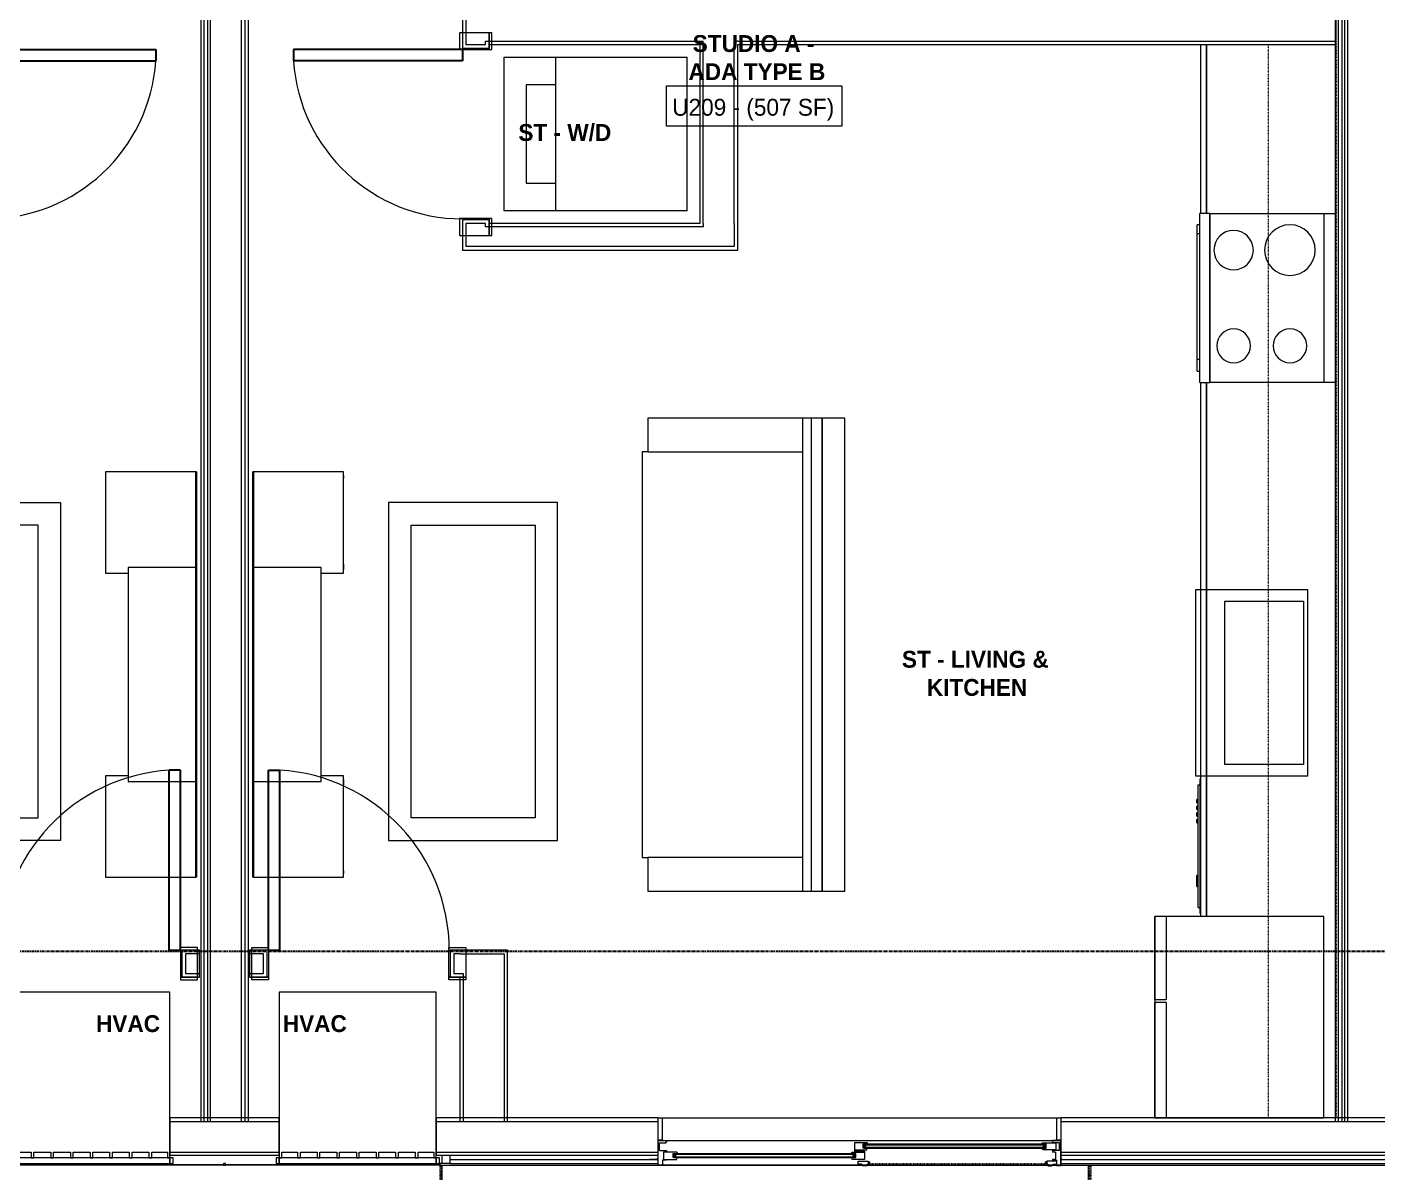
# Model space of a CAD drawing. Header units: inches. Extents: x -4093 to -1777, y 9773 to 12264.
# Drawn here: x -2749.8 to -2509.9, y 11246.5 to 11450 of the extents above; entities that cross this region are included whole.
import ezdxf

# ---------------------------------------------------------------- set-up
doc = ezdxf.new("R2010")
doc.units = ezdxf.units.IN
doc.header["$MEASUREMENT"] = 0
for name, pattern in [('Center 1_4_', [0.53125, 0.25, -0.09375, 0.09375, -0.09375]), ('Dash', [0.25, 0.125, -0.125]), ('Grid Line 1_2_', [0.875, 0.5, -0.125, 0.125, -0.125]), ('Hidden 1_8_', [0.1875, 0.125, -0.0625])]:
    doc.linetypes.add(name, pattern=pattern)
for name, color, linetype, lineweight in [('0-1', 7, 'Continuous', 5), ('0-2', 7, 'Continuous', 9), ('A-AREA-IDEN', 2, 'Continuous', 9), ('A-DETL-CNTR', 5, 'Center 1_4_', 9), ('A-DETL-GENF', 92, 'Continuous', 18), ('A-DETL-GENF-2', 92, 'Continuous', 9), ('A-DETL-GENF-HDLN', 1, 'Dash', 9), ('A-DETL-HDLN', 90, 'Hidden 1_8_', 9), ('A-DOOR', 31, 'Continuous', 18), ('A-DOOR-1', 7, 'Continuous', 9), ('A-DOOR-2', 10, 'Continuous', 30), ('A-DOOR-4', 31, 'Continuous', 9), ('A-DOOR-FRAM-2', 31, 'Continuous', 9), ('A-FLOR-1', 7, 'Continuous', 9), ('A-FLOR-2', 192, 'Continuous', 9), ('A-GENM', 5, 'Continuous', 9), ('A-GLAZ-1', 151, 'Continuous', 9), ('A-WALL', 113, 'Continuous', 18), ('A-WALL-1', 7, 'Continuous', 9), ('A-WALL-2', 250, 'Continuous', 18), ('A-WALL-3', 113, 'Continuous', 9), ('I-FURN', 30, 'Continuous', 9), ('I-FURN-1', 7, 'Continuous', 9), ('I-WALL-1', 7, 'Continuous', 9), ('P-SANR-FIXT-1', 7, 'Continuous', 9), ('Q-CASE-1', 7, 'Continuous', 9), ('Q-CASE-HDLN-1', 7, 'Dash', 9), ('Q-SPCQ-1', 7, 'Continuous', 9), ('S-GRID-1', 1, 'Grid Line 1_2_', 30)]:
    doc.layers.add(name, color=color, linetype=linetype, lineweight=lineweight)
doc.styles.add('Century Gothic', font='ufonts.com_century-gothic.ttf', dxfattribs={"height": 3})
doc.styles.add('Century Gothic_B', font='GOTHICB.TTF', dxfattribs={"height": 3})

# ---------------------------------------------------------------- blocks, each defined once
blk = doc.blocks.new('Entertainment_Center_14771 - Entertainment_Center_14771-3403083-BACKGROUND - 2ND FLOOR')
at = {"layer": 'I-FURN-1'}
for p, q in [((-18, 10), (-36, 10)), ((-36, 10), (-36, -6)), ((-34.85, 10.03), (-35.34, 10.03)), ((-35.34, 10.03), (-35.34, 10)), ((-34.85, 10), (-34.85, 10.03)), ((-18.66, 10.03), (-19.66, 10.03)), ((-19.66, 10.03), (-19.66, 10)), ((-18.66, 10), (-18.66, 10.03)), ((-18, 6), (-18, 10)), ((36, 10), (18, 10)), ((18, 10), (18, 6)), ((18.66, 10.03), (18.66, 10)), ((19.66, 10.03), (18.66, 10.03)), ((19.66, 10), (19.66, 10.03)), ((35.34, 10.03), (34.85, 10.03)), ((34.85, 10.03), (34.85, 10)), ((35.34, 10), (35.34, 10.03)), ((36, -6), (36, 10)), ((19, 6), (-19, 6)), ((-19, 6), (-19, -6)), ((19, -6), (19, 6)), ((-36, -6), (-19, -6)), ((-36, -6.13), (-36, -6)), ((-36, -6), (-19, -6)), ((-19, -6.13), (-36, -6.13)), ((-19, -6), (19, -6)), ((-19, -6.13), (-19, -6)), ((-19, -6), (19, -6)), ((19, -6.13), (-19, -6.13)), ((19, -6), (36, -6)), ((19, -6), (19, -6.13)), ((19, -6), (36, -6)), ((36, -6.13), (19, -6.13)), ((36, -6.13), (36, -6))]:
    blk.add_line(p, q, dxfattribs=at)
blk = doc.blocks.new('Table-Coffee - one-1372853-BACKGROUND - 2ND FLOOR')
at = {"layer": 'I-FURN-1'}
for p, q in [((-29.28, 11.25), (30.72, 11.25)), ((-29.28, -18.75), (-29.28, 11.25)), ((30.72, 11.25), (30.72, -18.75)), ((26.72, 7.25), (-25.28, 7.25)), ((-25.28, 7.25), (-25.28, -14.75)), ((26.72, -14.75), (26.72, 7.25)), ((-25.28, -14.75), (26.72, -14.75)), ((30.72, -18.75), (-29.28, -18.75))]:
    blk.add_line(p, q, dxfattribs=at)
blk = doc.blocks.new('SWING - SINGLE - FLUSH - SWING - FLUSH - 2-6 x 6-8 - PASSAGE-4346079-BACKGROUND - 2ND FLOOR')
at = {"layer": 'A-DOOR-1'}
for p, q in [((-18, 2.375), (-18, 2.875)), ((-18, 2.875), (-15, 2.875)), ((-15, 2.875), (-15, 2.375)), ((15, 2.375), (15, 2.875)), ((15, 2.875), (18, 2.875)), ((18, 2.875), (18, 2.375)), ((-18, 2.375), (-15, 2.375)), ((-18, -2.875), (-18, 2.375)), ((-15, 2.375), (-18, 2.375)), ((-15, 2.375), (-15, -2.875)), ((15, 2.375), (18, 2.375)), ((15, -2.875), (15, 2.375)), ((18, 2.375), (15, 2.375)), ((18, 2.375), (18, -2.875)), ((-15, -2.875), (-18, -2.875)), ((18, -2.875), (15, -2.875))]:
    blk.add_line(p, q, dxfattribs=at)
blk.add_arc((15, -2.375), 30.067, 180, 266.18593, dxfattribs=at)
at = {"layer": 'A-DOOR-2'}
for p, q in [((13, -2.375), (13, -32.375)), ((15, -2.375), (13, -2.375)), ((15, -2.375), (15, -32.375)), ((15, -32.375), (13, -32.375))]:
    blk.add_line(p, q, dxfattribs=at)
blk = doc.blocks.new('SWING - SINGLE - FLUSH - SWING - 32_ x 80_ - WITH ACOUSTICAL SEAL-4346071-BACKGROUND - 2ND FLOOR')
at = {"layer": 'A-DOOR-1'}
for p, q in [((-16, 2.87), (-19, 2.87)), ((-19, 2.87), (-19, -2.38)), ((-16, -2.38), (-16, 2.87)), ((19, 2.87), (16, 2.87)), ((16, 2.87), (16, -2.38)), ((19, -2.38), (19, 2.87)), ((-19, -2.38), (-16, -2.38)), ((-16, -2.38), (-19, -2.38)), ((-19, -2.38), (-19, -2.88)), ((-16, -2.88), (-16, -2.38)), ((16, -2.38), (19, -2.38)), ((19, -2.38), (16, -2.38)), ((16, -2.38), (16, -2.88)), ((19, -2.88), (19, -2.38)), ((-19, -2.88), (-16, -2.88)), ((16, -2.88), (19, -2.88))]:
    blk.add_line(p, q, dxfattribs=at)
blk.add_arc((16, 2.37), 32.07, 93.5759, 180, dxfattribs=at)
at = {"layer": 'A-DOOR-2'}
for p, q in [((14, 2.37), (14, 34.38)), ((16, 34.38), (14, 34.38)), ((16, 2.37), (16, 34.38)), ((16, 2.37), (14, 2.37))]:
    blk.add_line(p, q, dxfattribs=at)
blk = doc.blocks.new('Entertainment_Center_14771 - Entertainment_Center_14771-1352616-BACKGROUND - 2ND FLOOR')
at = {"layer": 'I-FURN-1'}
for p, q in [((-36, 6.12), (-19, 6.12)), ((-36, 6), (-36, 6.12)), ((-19, 6), (-36, 6)), ((-19, 6), (-36, 6)), ((-36, 6), (-36, -10)), ((-19, 6.12), (19, 6.12)), ((-19, 6), (-19, 6.12)), ((19, 6), (-19, 6)), ((19, 6), (-19, 6)), ((-19, 6), (-19, -6)), ((19, 6.12), (36, 6.12)), ((19, 6.12), (19, 6)), ((36, 6), (19, 6)), ((19, -6), (19, 6)), ((36, 6), (19, 6)), ((36, 6), (36, 6.12)), ((36, -10), (36, 6)), ((-19, -6), (19, -6)), ((-18, -10), (-18, -6)), ((18, -6), (18, -10)), ((-36, -10), (-18, -10)), ((-35.34, -10), (-35.34, -10.03)), ((-35.34, -10.03), (-34.85, -10.03)), ((-34.85, -10.03), (-34.85, -10)), ((-19.66, -10), (-19.66, -10.03)), ((-19.66, -10.03), (-18.66, -10.03)), ((-18.66, -10.03), (-18.66, -10)), ((18, -10), (36, -10)), ((18.66, -10), (18.66, -10.03)), ((18.66, -10.03), (19.66, -10.03)), ((19.66, -10.03), (19.66, -10)), ((34.85, -10), (34.85, -10.03)), ((34.85, -10.03), (35.34, -10.03)), ((35.34, -10.03), (35.34, -10))]:
    blk.add_line(p, q, dxfattribs=at)
blk = doc.blocks.new('Couch-Both_Arms-Generic - 1-1352606-BACKGROUND - 2ND FLOOR')
at = {"layer": 'I-FURN'}
for p, q in [((-42, 13.5), (42, 13.5)), ((42, 13.5), (-42, 13.5)), ((-42, 13.5), (-42, 10)), ((42, 10), (42, 13.5)), ((-42, 11.5), (42, 11.5)), ((-42, 10), (-42, -17.5)), ((-42, 10), (42, 10)), ((-36, -17.5), (-36, 10)), ((36, 10), (36, -17.5)), ((42, -17.5), (42, 10)), ((-42, -17.5), (-36, -17.5)), ((-36, -17.5), (-36, -18.5)), ((-36, -18.5), (36, -18.5)), ((36, -18.5), (36, -17.5)), ((36, -17.5), (42, -17.5))]:
    blk.add_line(p, q, dxfattribs=at)
at = {"layer": 'I-FURN-1'}
for p, q in [((42, 17.5), (-42, 17.5)), ((-42, 17.5), (-42, 13.5)), ((42, 13.5), (42, 17.5))]:
    blk.add_line(p, q, dxfattribs=at)
blk = doc.blocks.new('Table-Coffee - one-1352608-BACKGROUND - 2ND FLOOR')
at = {"layer": 'I-FURN-1'}
for p, q in [((30.72, 18.75), (-29.28, 18.75)), ((-29.28, 18.75), (-29.28, -11.25)), ((30.72, -11.25), (30.72, 18.75)), ((-25.28, -7.25), (-25.28, 14.75)), ((-25.28, 14.75), (26.72, 14.75)), ((26.72, 14.75), (26.72, -7.25)), ((26.72, -7.25), (-25.28, -7.25)), ((-29.28, -11.25), (30.72, -11.25))]:
    blk.add_line(p, q, dxfattribs=at)
blk = doc.blocks.new('SWING - SINGLE - FLUSH - SWING - FLUSH - 2-6 x 6-8 - PASSAGE-4346080-BACKGROUND - 2ND FLOOR')
at = {"layer": 'A-DOOR-1'}
for p, q in [((-15, 2.875), (-18, 2.875)), ((-18, 2.875), (-18, -2.375)), ((-15, -2.375), (-15, 2.875)), ((18, 2.875), (15, 2.875)), ((15, 2.875), (15, -2.375)), ((18, -2.375), (18, 2.875)), ((-18, -2.375), (-15, -2.375)), ((-15, -2.375), (-18, -2.375)), ((-18, -2.375), (-18, -2.875)), ((-15, -2.875), (-15, -2.375)), ((15, -2.375), (18, -2.375)), ((18, -2.375), (15, -2.375)), ((15, -2.375), (15, -2.875)), ((18, -2.875), (18, -2.375)), ((-18, -2.875), (-15, -2.875)), ((15, -2.875), (18, -2.875))]:
    blk.add_line(p, q, dxfattribs=at)
blk.add_arc((15, 2.375), 30.067, 93.81407, 180, dxfattribs=at)
at = {"layer": 'A-DOOR-2'}
for p, q in [((13, 2.375), (13, 32.375)), ((15, 32.375), (13, 32.375)), ((15, 2.375), (15, 32.375)), ((15, 2.375), (13, 2.375))]:
    blk.add_line(p, q, dxfattribs=at)
blk = doc.blocks.new('Stacked Washer and Dryer - 26_x25_ - Private-3627842-BACKGROUND - 2ND FLOOR')
at = {"layer": 'P-SANR-FIXT-1'}
for p, q in [((0, 13.625), (32.4375, 13.625)), ((0, 13.625), (0, -13.625)), ((23.34375, -13.625), (23.34375, 13.625)), ((32.4375, 13.625), (32.4375, -13.625)), ((28.53125, 8.75), (23.34375, 8.75)), ((28.53125, -8.75), (28.53125, 8.75)), ((23.34375, -8.75), (28.53125, -8.75)), ((32.4375, -13.625), (0, -13.625))]:
    blk.add_line(p, q, dxfattribs=at)
blk = doc.blocks.new('SWING - SINGLE - FLUSH - SWING - 32_ x 80_ - WITH ACOUSTICAL SEAL-4346081-BACKGROUND - 2ND FLOOR')
at = {"layer": 'A-DOOR-1'}
for p, q in [((-19, 2.37), (-19, 2.87)), ((-19, 2.87), (-16, 2.87)), ((-16, 2.87), (-16, 2.37)), ((16, 2.37), (16, 2.87)), ((16, 2.87), (19, 2.87)), ((19, 2.87), (19, 2.37)), ((-19, 2.37), (-16, 2.37)), ((-19, -2.88), (-19, 2.37)), ((-16, 2.37), (-19, 2.37)), ((-16, 2.37), (-16, -2.88)), ((16, 2.37), (19, 2.37)), ((16, -2.88), (16, 2.37)), ((19, 2.37), (16, 2.37)), ((19, 2.37), (19, -2.88)), ((-16, -2.88), (-19, -2.88)), ((19, -2.88), (16, -2.88))]:
    blk.add_line(p, q, dxfattribs=at)
blk.add_arc((16, -2.38), 32.07, 180, 266.4241, dxfattribs=at)
at = {"layer": 'A-DOOR-2'}
for p, q in [((14, -2.38), (14, -34.38)), ((16, -2.38), (14, -2.38)), ((16, -2.38), (16, -34.38)), ((16, -34.38), (14, -34.38))]:
    blk.add_line(p, q, dxfattribs=at)
blk = doc.blocks.new('OD_CW_Base Cabinet - OD_CW_Base Cabinet-3857764-BACKGROUND - 2ND FLOOR')
at = {"layer": 'Q-CASE-1'}
for p, q in [((36.49, 0), (131.34, 0)), ((161.34, 0), (191.34, 0)), ((0.74, -23.81), (0.74, -21.81))]:
    blk.add_line(p, q, dxfattribs=at)
blk = doc.blocks.new('OD_CW_Upper Cabinet - OD_CW_Upper Cabinet-4366993-BACKGROUND - 2ND FLOOR')
at = {"layer": 'Q-CASE-HDLN-1'}
for p, q in [((0.74, -24), (0.74, -12)), ((0.74, -12), (191.34, -12)), ((191.34, -12), (191.34, -24)), ((191.34, -24), (0.74, -24))]:
    blk.add_line(p, q, dxfattribs=at)
blk = doc.blocks.new('Refrigerator_-_Side-by-Side_6047 - 36_ X 30_-345559-BACKGROUND - 2ND FLOOR')
at = {"layer": 'Q-SPCQ-1'}
for p, q in [((17.87, 14.42), (-17.88, 14.42)), ((-17.88, 14.42), (-17.88, -15.58)), ((17.87, -15.58), (17.87, 14.42)), ((-17.88, -13.58), (-3.13, -13.58)), ((-17.88, -13.58), (-17.88, -15.58)), ((-3.13, -15.58), (-3.13, -13.58)), ((-2.63, -13.58), (17.87, -13.58)), ((-2.63, -13.58), (-2.63, -15.58)), ((17.87, -15.58), (17.87, -13.58)), ((-17.88, -15.58), (17.87, -15.58)), ((-3.13, -15.58), (-17.88, -15.58)), ((17.87, -15.58), (-2.63, -15.58))]:
    blk.add_line(p, q, dxfattribs=at)
blk = doc.blocks.new('Stainless Steel Farmhous Kitchen Sink - Stainless Steel Farmhous Kitchen Sink-4315883-BACKGROUND - 2ND FLOOR')
at = {"layer": 'P-SANR-FIXT-1'}
for p, q in [((-33, 22.2), (-33, 2.25)), ((0, 22.2), (-33, 22.2)), ((0, 2.25), (0, 22.2)), ((-31, 3), (-31, 16.96)), ((-31, 16.96), (-2, 16.96)), ((-2, 16.96), (-2, 3)), ((-2, 3), (-31, 3)), ((-33, 2.25), (0, 2.25))]:
    blk.add_line(p, q, dxfattribs=at)
blk = doc.blocks.new('CTR - 1st Phase - Unit Layouts_rvt-1-BACKGROUND - 2ND FLOOR')
at = {"layer": 'A-FLOR-1'}
blk.add_line((-2637.05, 11256.26), (-2566.92, 11256.26), dxfattribs=at)
at = {"layer": 'A-WALL-1'}
for p, q in [((-2672.5, 11454.86), (-2672.5, 11446.24)), ((-2517.37, 11446.87), (-2517.37, 11451.62)), ((-2667.75, 11446.24), (-2667.75, 11446.87)), ((-2667.75, 11446.87), (-2630.37, 11446.87)), ((-2630.37, 11446.87), (-2630.37, 11415.12)), ((-2623.62, 11446.87), (-2517.37, 11446.87)), ((-2623.62, 11415.12), (-2623.62, 11446.87)), ((-2672.5, 11446.24), (-2667.75, 11446.24)), ((-2667.75, 11415.74), (-2672.5, 11415.74)), ((-2672.5, 11415.74), (-2672.5, 11410.37)), ((-2667.75, 11415.12), (-2667.75, 11415.74)), ((-2630.37, 11415.12), (-2667.75, 11415.12)), ((-2623.62, 11410.99), (-2623.62, 11415.12)), ((-2623.62, 11410.37), (-2623.62, 11410.99)), ((-2672.5, 11410.37), (-2671.87, 11410.37)), ((-2671.87, 11410.37), (-2667.75, 11410.37)), ((-2667.75, 11410.37), (-2623.62, 11410.37)), ((-2719.16, 11286.02), (-2722.29, 11286.02)), ((-2722.29, 11286.02), (-2722.29, 11281.27)), ((-2719.16, 11281.27), (-2719.16, 11286.02)), ((-2707.16, 11286.02), (-2710.29, 11286.02)), ((-2710.29, 11286.02), (-2710.29, 11281.27)), ((-2707.16, 11281.27), (-2707.16, 11286.02)), ((-2672.97, 11286.02), (-2674.66, 11286.02)), ((-2674.66, 11286.02), (-2674.66, 11281.27)), ((-2722.29, 11281.27), (-2719.16, 11281.27)), ((-2710.29, 11281.27), (-2707.16, 11281.27)), ((-2674.66, 11281.27), (-2672.97, 11281.27))]:
    blk.add_line(p, q, dxfattribs=at)
at = {"layer": 'A-WALL-2'}
for p, q in [((-2671.87, 11454.86), (-2671.87, 11446.87)), ((-2671.87, 11446.87), (-2670.12, 11446.87)), ((-2670.12, 11446.87), (-2668.37, 11446.87)), ((-2668.37, 11446.87), (-2668.37, 11447.49)), ((-2668.37, 11447.49), (-2667.75, 11447.49)), ((-2667.75, 11447.49), (-2630.37, 11447.49)), ((-2630.37, 11447.49), (-2629.75, 11447.49)), ((-2629.75, 11415.12), (-2629.75, 11447.49)), ((-2623.62, 11447.49), (-2624.25, 11447.49)), ((-2624.25, 11415.12), (-2624.25, 11447.49)), ((-2623.62, 11447.49), (-2517.37, 11447.49)), ((-2671.87, 11415.12), (-2671.87, 11410.99)), ((-2670.12, 11415.12), (-2671.87, 11415.12)), ((-2668.37, 11415.12), (-2670.12, 11415.12)), ((-2668.37, 11414.49), (-2668.37, 11415.12)), ((-2667.75, 11414.49), (-2668.37, 11414.49)), ((-2629.75, 11414.49), (-2667.75, 11414.49)), ((-2629.75, 11415.12), (-2629.75, 11414.49)), ((-2624.25, 11415.12), (-2624.25, 11414.49)), ((-2624.25, 11414.49), (-2624.25, 11410.99)), ((-2668.37, 11410.99), (-2671.87, 11410.99)), ((-2667.75, 11410.99), (-2668.37, 11410.99)), ((-2624.25, 11410.99), (-2667.75, 11410.99)), ((-2721.66, 11285.39), (-2721.66, 11283.64)), ((-2719.16, 11285.39), (-2721.66, 11285.39)), ((-2721.66, 11283.64), (-2721.66, 11281.89)), ((-2707.79, 11285.39), (-2710.29, 11285.39)), ((-2707.79, 11283.64), (-2707.79, 11285.39)), ((-2707.79, 11281.89), (-2707.79, 11283.64)), ((-2672.97, 11285.39), (-2674.04, 11285.39)), ((-2674.04, 11285.39), (-2674.04, 11283.64)), ((-2674.04, 11283.64), (-2674.04, 11281.89)), ((-2672.97, 11285.39), (-2672.35, 11285.39)), ((-2672.35, 11285.39), (-2665.1, 11285.39)), ((-2665.1, 11285.39), (-2665.1, 11255.64)), ((-2721.66, 11281.89), (-2719.16, 11281.89)), ((-2710.29, 11281.89), (-2707.79, 11281.89)), ((-2674.04, 11281.89), (-2672.97, 11281.89)), ((-2672.97, 11281.89), (-2672.35, 11281.89)), ((-2672.35, 11281.89), (-2672.35, 11255.64))]:
    blk.add_line(p, q, dxfattribs=at)
at = {"layer": 'I-WALL-1'}
for p, q in [((-2665.1, 11286.02), (-2672.97, 11286.02)), ((-2664.47, 11286.02), (-2665.1, 11286.02)), ((-2664.47, 11255.64), (-2664.47, 11286.02)), ((-2672.97, 11281.27), (-2672.97, 11255.64)), ((-2672.97, 11255.64), (-2664.47, 11255.64))]:
    blk.add_line(p, q, dxfattribs=at)
at = {"layer": 'Q-CASE-1'}
for p, q in [((-2541.37, 11416.87), (-2541.37, 11446.87)), ((-2540.37, 11416.87), (-2540.37, 11446.87)), ((-2540.37, 11446.87), (-2540.37, 11416.87)), ((-2541.37, 11292.02), (-2541.37, 11386.87)), ((-2540.37, 11292.02), (-2540.37, 11386.87)), ((-2540.37, 11386.87), (-2540.37, 11292.02)), ((-2517.56, 11256.27), (-2519.56, 11256.27))]:
    blk.add_line(p, q, dxfattribs=at)
at = {"layer": 'Q-SPCQ-1'}
for p, q in [((-2541.56, 11386.87), (-2541.56, 11416.87)), ((-2539.81, 11416.87), (-2541.56, 11416.87)), ((-2539.81, 11416.87), (-2539.81, 11386.87)), ((-2539.81, 11386.87), (-2539.81, 11416.87)), ((-2539.81, 11416.87), (-2519.56, 11416.87)), ((-2519.56, 11416.87), (-2517.56, 11416.87)), ((-2519.56, 11416.87), (-2519.56, 11386.87)), ((-2542.06, 11413.26), (-2542.06, 11414.87)), ((-2541.56, 11414.87), (-2542.06, 11414.87)), ((-2542.06, 11390.99), (-2542.06, 11413.26)), ((-2541.56, 11413.26), (-2542.06, 11413.26)), ((-2542.06, 11388.87), (-2542.06, 11390.99)), ((-2542.06, 11390.99), (-2541.56, 11390.99)), ((-2542.06, 11388.87), (-2541.56, 11388.87)), ((-2541.56, 11386.87), (-2539.81, 11386.87)), ((-2519.56, 11386.87), (-2539.81, 11386.87)), ((-2517.56, 11386.87), (-2519.56, 11386.87)), ((-2541.84, 11293.61), (-2541.84, 11315.43)), ((-2541.84, 11315.43), (-2541.59, 11315.43)), ((-2541.59, 11316.32), (-2541.59, 11315.45)), ((-2541.59, 11315.45), (-2541.59, 11292.72)), ((-2541.37, 11316.52), (-2541.39, 11316.52)), ((-2542.09, 11312.21), (-2542.09, 11312.8)), ((-2541.84, 11312.8), (-2542.09, 11312.8)), ((-2542.09, 11312.21), (-2541.84, 11312.21)), ((-2542.09, 11311.03), (-2542.09, 11311.62)), ((-2541.84, 11311.62), (-2542.09, 11311.62)), ((-2542.09, 11311.03), (-2541.84, 11311.03)), ((-2542.09, 11309.85), (-2542.09, 11310.44)), ((-2541.84, 11310.44), (-2542.09, 11310.44)), ((-2542.09, 11309.85), (-2541.84, 11309.85)), ((-2542.09, 11308.67), (-2542.09, 11309.26)), ((-2541.84, 11309.26), (-2542.09, 11309.26)), ((-2542.09, 11308.67), (-2541.84, 11308.67)), ((-2541.84, 11299.31), (-2542.09, 11299.31)), ((-2542.09, 11298.33), (-2542.09, 11299.31)), ((-2542.09, 11297.34), (-2542.09, 11298.33)), ((-2542.09, 11297.34), (-2541.84, 11297.34)), ((-2541.84, 11293.61), (-2541.59, 11293.61)), ((-2541.39, 11292.52), (-2541.37, 11292.52))]:
    blk.add_line(p, q, dxfattribs=at)
for centre, radius, start, end in [((-2535.56, 11410.37), 3.5, 90, 270), ((-2535.56, 11410.37), 3.5, 270, 90), ((-2525.56, 11410.37), 4.5, 90, 270), ((-2525.56, 11410.37), 4.5, 270, 90), ((-2535.56, 11393.37), 3, 90, 270), ((-2535.56, 11393.37), 3, 270, 90), ((-2525.56, 11393.37), 3, 90, 270), ((-2525.56, 11393.37), 3, 270, 90), ((-2541.39, 11316.32), 0.197, 90, 180), ((-2540.52, 11315.45), 1.07, 143.6564, 180), ((-2541.39, 11292.72), 0.197, 180, 270), ((-2541.39, 11292.72), 0.197, 195, 255)]:
    blk.add_arc(centre, radius, start, end, dxfattribs=at)
at = {"layer": '0-2'}
for name, p, rotation in [('SWING - SINGLE - FLUSH - SWING - FLUSH - 2-6 x 6-8 - PASSAGE-4346079-BACKGROUND - 2ND FLOOR', (-2759.32, 11430.99), 90.00000000002589), ('SWING - SINGLE - FLUSH - SWING - FLUSH - 2-6 x 6-8 - PASSAGE-4346080-BACKGROUND - 2ND FLOOR', (-2670.12, 11430.99), 89.99999999997408), ('OD_CW_Base Cabinet - OD_CW_Base Cabinet-3857764-BACKGROUND - 2ND FLOOR', (-2541.37, 11255.53), 90.00000000000423), ('OD_CW_Upper Cabinet - OD_CW_Upper Cabinet-4366993-BACKGROUND - 2ND FLOOR', (-2541.37, 11255.53), 89.99999999998374), ('Stacked Washer and Dryer - 26_x25_ - Private-3627842-BACKGROUND - 2ND FLOOR', (-2632.62, 11430.99), 180), ('Couch-Both_Arms-Generic - 1-1352606-BACKGROUND - 2ND FLOOR', (-2622.1, 11338.52), 269.9999999999793), ('Entertainment_Center_14771 - Entertainment_Center_14771-3403083-BACKGROUND - 2ND FLOOR', (-2725.85, 11335.01), 90.00000000002663), ('Entertainment_Center_14771 - Entertainment_Center_14771-1352616-BACKGROUND - 2ND FLOOR', (-2703.6, 11335.01), 89.99999999997337), ('Table-Coffee - one-1372853-BACKGROUND - 2ND FLOOR', (-2762.6, 11334.8), 90.00000000001687), ('Table-Coffee - one-1352608-BACKGROUND - 2ND FLOOR', (-2666.85, 11334.8), 89.99999999998313), ('Stainless Steel Farmhous Kitchen Sink - Stainless Steel Farmhous Kitchen Sink-4315883-BACKGROUND - 2ND FLOOR', (-2520.15, 11350.02), 89.99999999999945), ('SWING - SINGLE - FLUSH - SWING - 32_ x 80_ - WITH ACOUSTICAL SEAL-4346081-BACKGROUND - 2ND FLOOR', (-2690.91, 11283.64), 180), ('Refrigerator_-_Side-by-Side_6047 - 36_ X 30_-345559-BACKGROUND - 2ND FLOOR', (-2533.98, 11274.14), 269.999999999999)]:
    blk.add_blockref(name, p, dxfattribs=dict(at, rotation=rotation))
blk.add_blockref('SWING - SINGLE - FLUSH - SWING - 32_ x 80_ - WITH ACOUSTICAL SEAL-4346071-BACKGROUND - 2ND FLOOR', (-2738.54, 11283.64), dxfattribs=at)
blk = doc.blocks.new('CTR - 1st Phase - Common Walls_rvt-1-BACKGROUND - 2ND FLOOR')
at = {"layer": 'A-WALL-2'}
for p, q in [((-2516.94, 11255.64), (-2516.94, 11640.61)), ((-2516.31, 11255.64), (-2516.31, 11640.61)), ((-2515.81, 11255.64), (-2515.81, 11640.61)), ((-2515.31, 11255.64), (-2515.31, 11640.61)), ((-2718.35, 11255.64), (-2718.35, 11622.61)), ((-2717.72, 11255.64), (-2717.72, 11622.61)), ((-2717.22, 11255.64), (-2717.22, 11622.61)), ((-2711.72, 11255.64), (-2711.72, 11622.61)), ((-2711.1, 11255.64), (-2711.1, 11622.61))]:
    blk.add_line(p, q, dxfattribs=at)
at = {"layer": 'I-WALL-1'}
for p, q in [((-2718.97, 11622.61), (-2718.97, 11255.64)), ((-2710.47, 11255.64), (-2710.47, 11622.61)), ((-2517.56, 11601.87), (-2517.56, 11255.64)), ((-2718.97, 11255.64), (-2710.47, 11255.64)), ((-2517.56, 11255.64), (-2508.69, 11255.64))]:
    blk.add_line(p, q, dxfattribs=at)
blk = doc.blocks.new('CTR - 1st Phase - Structure_rvt-1-BACKGROUND - 2ND FLOOR')
at = {"layer": 'S-GRID-1'}
blk.add_line((-1777.25, 11285.79), (-4076.95, 11285.79), dxfattribs=at)
blk = doc.blocks.new('Door-Sliding-Marvin-2_Panel_Patio_Door-Essential - RR-MARVIN ESSENTIAL SLIDING - 6_-0_X6_-10_ - 2ND FLOOR-3440528-BACKGROUND - 2ND FLOOR')
at = {"layer": 'A-DETL-GENF'}
for p, q in [((-35.75, 0.19), (-34.25, 0.19)), ((-35.75, -4.28), (-35.75, 0.19)), ((-34.25, 0.19), (-34.25, -0.1)), ((35.75, 0.19), (34.25, 0.19)), ((34.25, 0.19), (34.25, -0.1)), ((35.75, -4.28), (35.75, 0.19)), ((-35.5, -0.25), (-34.39, -0.25)), ((-35.5, -1.63), (-35.5, -0.25)), ((-35.5, -1.63), (-34.25, -1.63)), ((-32.41, -1.94), (-34.81, -1.94)), ((-34.81, -1.94), (-34.81, -3.19)), ((-34.39, -0.25), (-34.25, -0.1)), ((-34.25, -1.63), (-34.25, -1.94)), ((-33.09, -2.13), (-32.34, -2.13)), ((-33.09, -2.88), (-33.09, -2.13)), ((-32.98, -2.13), (-0.77, -2.13)), ((-32.98, -2.27), (-32.98, -2.13)), ((-32.98, -2.27), (-0.77, -2.27)), ((-32.87, -2.72), (-32.87, -2.27)), ((-32.61, -2.72), (-32.61, -2.27)), ((-32.34, -2), (-32.41, -1.94)), ((-32.34, -2.13), (-32.34, -2)), ((-1.41, -2), (-1.34, -1.94)), ((-1.41, -2.13), (-1.41, -2)), ((-0.66, -2.13), (-1.41, -2.13)), ((-1.34, -1.94), (0.87, -1.94)), ((-1.14, -2.72), (-1.14, -2.27)), ((1.34, -0.25), (-0.88, -0.25)), ((-0.88, -0.25), (-0.88, -1.72)), ((-0.88, -1.5), (1.29, -1.5)), ((0.24, -1.82), (-0.88, -1.72)), ((-0.88, -2.72), (-0.88, -2.27)), ((-0.77, -2.27), (-0.77, -2.13)), ((-0.66, -2.88), (-0.66, -2.13)), ((-0.24, -1.58), (-0.43, -1.58)), ((-0.43, -1.58), (-0.43, -1.68)), ((-0.43, -1.68), (0.43, -1.76)), ((-0.24, -1.51), (-0.24, -1.58)), ((-0.24, -1.62), (-0.24, -1.7)), ((-0.24, -1.62), (0.87, -1.72)), ((0.24, -1.82), (0.24, -1.74)), ((0.24, -1.86), (0.43, -1.86)), ((0.24, -1.93), (0.24, -1.86)), ((0.43, -1.86), (0.43, -1.76)), ((0.66, -1.19), (0.66, -0.44)), ((0.66, -0.44), (1.41, -0.44)), ((1.37, -1.19), (0.66, -1.19)), ((0.77, -0.44), (33.04, -0.44)), ((0.77, -0.58), (0.77, -0.44)), ((0.77, -0.58), (33.04, -0.58)), ((0.77, -1.04), (33.04, -1.04)), ((0.77, -1.04), (0.77, -1.19)), ((0.77, -1.19), (33.04, -1.19)), ((0.87, -1.72), (0.87, -3.19)), ((0.88, -1.04), (0.88, -0.58)), ((1.14, -1.04), (1.14, -0.58)), ((1.29, -1.5), (1.37, -1.19)), ((1.41, -0.31), (1.34, -0.25)), ((1.41, -0.44), (1.41, -0.31)), ((32.41, -0.31), (32.47, -0.25)), ((32.41, -0.44), (32.41, -0.31)), ((33.16, -0.44), (32.41, -0.44)), ((32.52, -1.5), (32.44, -1.19)), ((32.44, -1.19), (33.16, -1.19)), ((32.47, -0.25), (34.84, -0.25)), ((34.84, -1.5), (32.52, -1.5)), ((32.68, -1.04), (32.68, -0.58)), ((32.93, -1.04), (32.93, -0.58)), ((33.04, -0.58), (33.04, -0.44)), ((33.04, -1.04), (33.04, -1.19)), ((33.16, -1.19), (33.16, -0.44)), ((34.39, -0.25), (34.25, -0.1)), ((35.5, -1.63), (34.25, -1.63)), ((34.25, -1.63), (34.25, -1.94)), ((34.81, -1.94), (34.25, -1.94)), ((35.5, -0.25), (34.39, -0.25)), ((34.81, -1.94), (34.81, -3.19)), ((34.84, -0.25), (34.84, -1.5)), ((35.5, -1.63), (35.5, -0.25)), ((-37.25, -3.19), (-37.25, -3.23)), ((-35.91, -3.19), (-37.25, -3.19)), ((-35.75, -3.23), (-37.25, -3.23)), ((-35.75, -3.08), (-35.91, -3.08)), ((-35.91, -3.19), (-35.91, -3.08)), ((-35, -4.28), (-35.75, -4.28)), ((-34.25, -3.31), (-35, -3.31)), ((-35, -3.31), (-35, -4.28)), ((-34.81, -3.19), (-32.46, -3.19)), ((-34.25, -3.19), (-34.25, -3.31)), ((-32.38, -2.88), (-33.09, -2.88)), ((-32.98, -2.72), (-0.77, -2.72)), ((-32.98, -2.72), (-32.98, -2.88)), ((-32.98, -2.88), (-0.77, -2.88)), ((-32.46, -3.19), (-32.38, -2.88)), ((-1.29, -3.19), (-1.38, -2.88)), ((-1.38, -2.88), (-0.66, -2.88)), ((0.87, -3.19), (-1.29, -3.19)), ((-0.77, -2.72), (-0.77, -2.88)), ((-0.24, -4.05), (-0.24, -3.53)), ((-0.24, -3.53), (1.51, -3.53)), ((0.34, -4.05), (-0.24, -4.05)), ((0.6, -4.36), (0.34, -4.05)), ((1.35, -4.36), (0.6, -4.36)), ((1.35, -4.05), (1.51, -4.05)), ((1.35, -4.05), (1.35, -4.36)), ((1.51, -3.53), (1.51, -3.65)), ((1.51, -3.65), (1.75, -3.65)), ((1.51, -3.69), (1.51, -4.05)), ((1.71, -3.69), (1.51, -3.69)), ((1.64, -3.83), (1.64, -3.94)), ((1.64, -3.83), (1.71, -3.83)), ((1.75, -3.94), (1.64, -3.94)), ((1.71, -3.83), (1.71, -3.69)), ((1.75, -3.65), (1.75, -3.94)), ((33.25, -3.65), (33.01, -3.65)), ((33.01, -3.65), (33.01, -3.94)), ((33.01, -3.94), (33.12, -3.94)), ((33.05, -3.69), (33.25, -3.69)), ((33.05, -3.83), (33.05, -3.69)), ((33.12, -3.83), (33.05, -3.83)), ((33.12, -3.83), (33.12, -3.94)), ((33.25, -3.53), (33.25, -3.65)), ((35, -3.53), (33.25, -3.53)), ((33.25, -3.69), (33.25, -4.05)), ((33.41, -4.05), (33.25, -4.05)), ((33.41, -4.05), (33.41, -4.36)), ((33.41, -4.36), (34.16, -4.36)), ((34.16, -4.36), (34.42, -4.05)), ((34.81, -3.19), (34.25, -3.19)), ((34.25, -3.19), (34.25, -3.31)), ((34.25, -3.31), (35, -3.31)), ((34.42, -4.05), (35, -4.05)), ((35, -3.31), (35, -4.28)), ((35, -4.28), (35.75, -4.28)), ((35.75, -3.08), (35.9, -3.08)), ((35.75, -3.23), (37.25, -3.23)), ((35.9, -3.19), (35.9, -3.08)), ((35.9, -3.19), (37.25, -3.19)), ((37.25, -3.19), (37.25, -3.23))]:
    blk.add_line(p, q, dxfattribs=at)
at = {"layer": 'A-DETL-GENF-2'}
for p, q in [((-32.87, -2.72), (-32.87, -2.27)), ((-32.61, -2.72), (-32.61, -2.27))]:
    blk.add_line(p, q, dxfattribs=at)
at = {"layer": 'A-DETL-GENF-HDLN'}
blk.add_line((1.75, -3.94), (33.01, -3.94), dxfattribs=at)
at = {"layer": 'A-DOOR'}
for p, q in [((-35.75, 4.19), (-35.06, 4.19)), ((-35.75, 0.22), (-35.75, 4.19)), ((-35.06, 4.19), (-35.06, 0.22)), ((35.06, 4.19), (35.75, 4.19)), ((35.06, 0.22), (35.06, 4.19)), ((35.75, 4.19), (35.75, 0.22)), ((-35.06, 0.22), (-35.75, 0.22)), ((35.75, 0.22), (35.06, 0.22))]:
    blk.add_line(p, q, dxfattribs=at)
at = {"layer": 'A-DOOR-4'}
for p, q in [((-35.75, -4.25), (-35.75, -4.19)), ((35.75, -4.19), (-35.75, -4.19)), ((35.75, -4.25), (-35.75, -4.25)), ((35.75, -4.19), (35.75, -4.25)), ((40.68, -4.25), (35.75, -4.25)), ((40.68, -4.19), (40.68, -4.25))]:
    blk.add_line(p, q, dxfattribs=at)
at = {"layer": 'A-DOOR-FRAM-2'}
for p, q in [((-35.75, 0.19), (35.75, 0.19)), ((-35.75, -4.28), (-35.75, 0.19)), ((35.75, 0.19), (35.75, -4.28)), ((35.75, -4.28), (-35.75, -4.28))]:
    blk.add_line(p, q, dxfattribs=at)
blk = doc.blocks.new('V-Series_EWC4_SPVU_RFA_2015 - 2ND AND 3RD FLOOR-2226480-BACKGROUND - 2ND FLOOR')
at = {"layer": 'A-GENM'}
for p, q in [((-3859.97, 11740.34), (-3859.97, 11739.78)), ((-3858.97, 11740.34), (-3859.97, 11740.34)), ((-3859.97, 11739.78), (-3859.97, 11711.9)), ((-3858.97, 11739.78), (-3859.97, 11739.78)), ((-3859.97, 11739.78), (-3858.97, 11739.78)), ((-3858.97, 11739.78), (-3858.97, 11740.34)), ((-3858.97, 11711.9), (-3858.97, 11739.78)), ((-3829.54, 11739.78), (-3858.97, 11739.78)), ((-3858.97, 11739.78), (-3858.97, 11739.34)), ((-3858.97, 11739.34), (-3857.97, 11739.34)), ((-3857.97, 11739.34), (-3857.97, 11736.54)), ((-3829.54, 11711.9), (-3829.54, 11739.78)), ((-3857.97, 11736.54), (-3858.97, 11736.54)), ((-3858.97, 11736.54), (-3858.97, 11736.04)), ((-3858.97, 11736.04), (-3857.97, 11736.04)), ((-3857.97, 11736.04), (-3857.97, 11733.06)), ((-3857.97, 11733.06), (-3858.97, 11733.06)), ((-3858.97, 11733.06), (-3858.97, 11732.56)), ((-3858.97, 11732.56), (-3857.97, 11732.56)), ((-3857.97, 11732.56), (-3857.97, 11729.57)), ((-3857.97, 11729.57), (-3858.97, 11729.57)), ((-3858.97, 11729.57), (-3858.97, 11729.07)), ((-3858.97, 11729.07), (-3857.97, 11729.07)), ((-3857.97, 11729.07), (-3857.97, 11726.09)), ((-3857.97, 11726.09), (-3858.97, 11726.09)), ((-3858.97, 11726.09), (-3858.97, 11725.59)), ((-3858.97, 11725.59), (-3857.97, 11725.59)), ((-3857.97, 11725.59), (-3857.97, 11722.61)), ((-3857.97, 11722.61), (-3858.97, 11722.61)), ((-3858.97, 11722.61), (-3858.97, 11722.11)), ((-3858.97, 11722.11), (-3857.97, 11722.11)), ((-3857.97, 11722.11), (-3857.97, 11719.12)), ((-3857.97, 11719.12), (-3858.97, 11719.12)), ((-3858.97, 11719.12), (-3858.97, 11718.62)), ((-3858.97, 11718.62), (-3857.97, 11718.62)), ((-3857.97, 11718.62), (-3857.97, 11715.64)), ((-3857.97, 11715.64), (-3858.97, 11715.64)), ((-3858.97, 11715.64), (-3858.97, 11715.14)), ((-3858.97, 11715.14), (-3857.97, 11715.14)), ((-3857.97, 11715.14), (-3857.97, 11712.34)), ((-3859.97, 11711.9), (-3858.97, 11711.9)), ((-3859.97, 11711.9), (-3859.97, 11711.34)), ((-3858.97, 11711.9), (-3859.97, 11711.9)), ((-3859.97, 11711.34), (-3858.97, 11711.34)), ((-3857.97, 11712.34), (-3858.97, 11712.34)), ((-3858.97, 11712.34), (-3858.97, 11711.9)), ((-3858.97, 11711.34), (-3858.97, 11711.9)), ((-3858.97, 11711.9), (-3829.54, 11711.9))]:
    blk.add_line(p, q, dxfattribs=at)
blk = doc.blocks.new('Perforated Panel at Magic-Pak - hvac panel - 2nd floor 2-2702972-BACKGROUND - 2ND FLOOR')
at = {"layer": 'A-GLAZ-1'}
for p, q in [((-19.01, -4.13), (19.01, -4.13)), ((19.01, -4.19), (-19.01, -4.19))]:
    blk.add_line(p, q, dxfattribs=at)

msp = doc.modelspace()

# ---------------------------------------------------------------- linework, layer by layer
at = {"layer": 'A-AREA-IDEN', "flags": 128}
msp.add_lwpolyline([(-2636.24, 11439.57), (-2605.15, 11439.57), (-2605.15, 11432.41), (-2636.24, 11432.41)], close=True, dxfattribs=at)
at = {"layer": 'A-DETL-CNTR'}
for p, q in [((-2676.33, 11247.89), (-2676.33, 11227.19)), ((-2561.13, 11247.89), (-2561.13, 11227.19))]:
    msp.add_line(p, q, dxfattribs=at)
at = {"layer": 'A-DETL-HDLN'}
for p, q in [((-2676.51, 11247.89), (-2676.51, 11227.13)), ((-2676.14, 11247.89), (-2676.14, 11227.13)), ((-2560.94, 11247.89), (-2560.94, 11227.13))]:
    msp.add_line(p, q, dxfattribs=at)
at = {"layer": 'A-FLOR-2'}
for p, q in [((-2676.14, 11249.64), (-2676.14, 11248.14)), ((-2676.14, 11247.89), (-2676.14, 11227.13)), ((-2561.31, 11227.13), (-2561.31, 11247.83))]:
    msp.add_line(p, q, dxfattribs=at)
at = {"layer": 'A-WALL'}
for p, q in [((-2724.44, 11255.64), (-2705.01, 11255.64)), ((-2677.14, 11255.64), (-2637.74, 11255.64)), ((-2566.24, 11255.64), (-2481.68, 11255.64)), ((-2724.44, 11250.14), (-2705.01, 11250.14)), ((-2677.14, 11250.14), (-2637.74, 11250.14)), ((-2566.24, 11250.14), (-2481.68, 11250.14)), ((-2674.76, 11249.64), (-2637.74, 11249.64)), ((-2674.76, 11248.89), (-2637.74, 11248.89)), ((-2674.76, 11248.14), (-2637.74, 11248.14)), ((-2566.24, 11249.64), (-2481.68, 11249.64)), ((-2566.24, 11248.89), (-2481.68, 11248.89)), ((-2566.24, 11248.14), (-2481.68, 11248.14))]:
    msp.add_line(p, q, dxfattribs=at)
at = {"layer": 'A-WALL-3'}
for p, q in [((-2705.01, 11256.26), (-2724.44, 11256.26)), ((-2724.44, 11256.26), (-2724.44, 11249.64)), ((-2705.01, 11249.64), (-2705.01, 11256.26)), ((-2637.74, 11256.26), (-2677.14, 11256.26)), ((-2677.14, 11256.26), (-2677.14, 11249.64)), ((-2481.68, 11256.26), (-2566.24, 11256.26)), ((-2637.74, 11252.26), (-2637.74, 11252.3)), ((-2566.24, 11252.3), (-2566.24, 11252.26)), ((-2724.44, 11249.64), (-2705.01, 11249.64)), ((-2714.54, 11248.14), (-2714.91, 11248.14)), ((-2714.91, 11248.14), (-2714.91, 11247.89)), ((-2714.91, 11247.89), (-2714.54, 11247.89)), ((-2714.54, 11247.89), (-2714.54, 11248.14)), ((-2677.14, 11249.64), (-2674.76, 11249.64)), ((-2674.76, 11248.14), (-2676.51, 11248.14)), ((-2676.51, 11248.14), (-2676.51, 11247.89)), ((-2676.51, 11247.89), (-2637.74, 11247.89)), ((-2674.76, 11249.64), (-2674.76, 11248.14)), ((-2566.24, 11247.89), (-2484.14, 11247.89))]:
    msp.add_line(p, q, dxfattribs=at)

# ---------------------------------------------------------------- block references
at = {"layer": '0-1'}
for name in ['CTR - 1st Phase - Structure_rvt-1-BACKGROUND - 2ND FLOOR', 'CTR - 1st Phase - Unit Layouts_rvt-1-BACKGROUND - 2ND FLOOR', 'CTR - 1st Phase - Common Walls_rvt-1-BACKGROUND - 2ND FLOOR']:
    msp.add_blockref(name, (0, 0), dxfattribs=at)
at = {"layer": 'A-DOOR-4'}
msp.add_blockref('Door-Sliding-Marvin-2_Panel_Patio_Door-Essential - RR-MARVIN ESSENTIAL SLIDING - 6_-0_X6_-10_ - 2ND FLOOR-3440528-BACKGROUND - 2ND FLOOR', (-2601.99, 11252.08), dxfattribs=at)
at = {"layer": 'A-GENM', "rotation": 89.99999999999993}
for p in [(8987.47, 15108.11), (9034.77, 15108.11)]:
    msp.add_blockref('V-Series_EWC4_SPVU_RFA_2015 - 2ND AND 3RD FLOOR-2226480-BACKGROUND - 2ND FLOOR', p, dxfattribs=at)
at = {"layer": 'A-GLAZ-1'}
for p in [(-2733.92, 11252.08), (-2695.52, 11252.08)]:
    msp.add_blockref('Perforated Panel at Magic-Pak - hvac panel - 2nd floor 2-2702972-BACKGROUND - 2ND FLOOR', p, dxfattribs=at)

# ---------------------------------------------------------------- texts
at = {"layer": 'A-AREA-IDEN', "char_height": 3, "attachment_point": 1}
for s, insert, width, style in [('STUDIO A -', (-2631.61, 11448.56), 26.361, 'Century Gothic_B'), ('ADA TYPE B', (-2632.36, 11443.56), 28.179, 'Century Gothic_B'), ('U209 - (507 SF)', (-2635.24, 11437.24), 35.148, 'Century Gothic'), ('ST - W/D', (-2662.56, 11432.76), 20.402, 'Century Gothic_B'), ('ST - LIVING &', (-2594.46, 11339.21), 31.613, 'Century Gothic_B'), ('KITCHEN', (-2590.04, 11334.21), 20.907, 'Century Gothic_B'), ('HVAC', (-2737.55, 11274.5), 15.049, 'Century Gothic_B'), ('HVAC', (-2704.39, 11274.5), 15.049, 'Century Gothic_B')]:
    msp.add_mtext(s, dxfattribs=dict(at, insert=insert, width=width, style=style))

doc.saveas('drawing.dxf')
